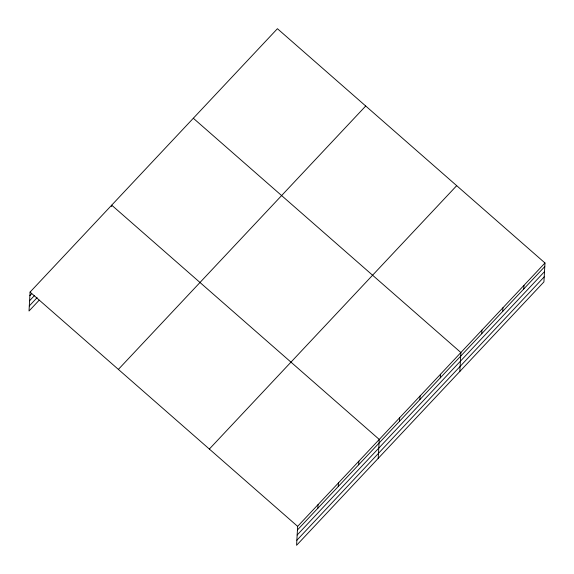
<?xml version="1.0" encoding="UTF-8"?>
<svg xmlns="http://www.w3.org/2000/svg" width="574" height="574" viewBox="0 0 574 574"><rect width="100%" height="100%" fill="white"/><g stroke="black" fill="none" stroke-linecap="round" stroke-linejoin="round"><path stroke-width="0.86" d="M544.984 262.985L297.641 526.365L296.579 545.3L543.922 281.92L544.984 262.985L277.421 28.7L30.078 292.08L29.016 311.015L39.219 300.152M111.621 206.604L111.7 205.169L379.263 439.447L378.201 458.382M317.845 508.234L318.046 504.639M338.251 486.508L338.452 482.906M358.657 464.775L358.858 461.18M399.468 421.316L399.669 417.721M419.874 399.59L420.075 395.995M440.28 377.864L440.48 374.262M459.831 371.471L460.886 352.536L193.323 118.251M481.708 333.745L481.909 330.15M502.731 311.359L502.932 307.757M523.761 288.973L523.962 285.371M29.877 295.682L31.678 293.759M29.59 300.74L34.39 295.624M29.303 305.956L37.102 297.648M118.373 369.398L365.717 106.011M209.345 449.055L456.689 185.667M297.44 529.967L544.783 266.58M297.153 535.025L544.496 271.646M296.866 540.242L544.209 276.855M30.078 292.08L297.641 526.365"/></g></svg>
